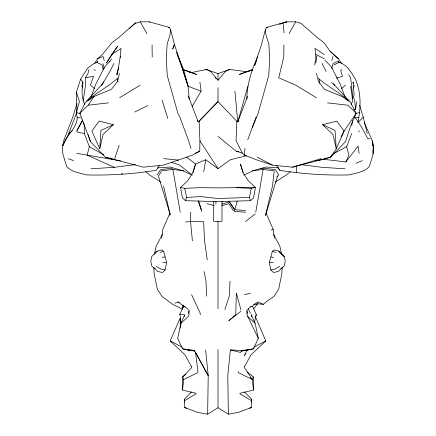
<?xml version="1.0" encoding="UTF-8"?>
<svg xmlns="http://www.w3.org/2000/svg" width="436" height="436" viewBox="0 0 436 436"><rect width="100%" height="100%" fill="white"/><g stroke="black" fill="none" stroke-linecap="round" stroke-linejoin="round"><path stroke-width="0.65" d="M218 221.477L218 308.879M218 87.712L217.995 101.593L199.154 121.312L198.233 121.911L197.121 120.276M190.069 72.371L191.388 72.561L206.457 69.46L210.73 71.575L218 80.284L218 73.63L229.538 69.46L246.934 71.738L252.722 69.842M188.93 309.74L188.913 311.762L188.347 313.489M213.727 201.301L213.684 221.325L217.918 221.602L221.989 221.325L222.033 201.312M215.913 204.053L215.94 201.361M283.918 44.919L283.782 56.969L278.74 77.81L295.951 85.271L316.34 97.691M189.06 310.835L189.006 314.781L188.298 316.389L180.858 323.392L177.697 338.325L182.553 348.871L194.707 351.225L194.451 350.522L192.63 350.124L182.553 348.871M186.554 408.151L184.297 407.437L184.352 399.218L191.475 391.959M113.938 63.422L109.981 71.357L102.613 83.712L85.423 102.411L79.826 113.273L90.492 141.689L105.463 157.265L143.488 167.184L163.571 165.113L191.791 155.38L199.748 151.238L199.917 140.774L199.154 121.312M184.297 407.437L197.639 412.358L207.65 414.2L208.212 375.658L205.623 349.923M82.786 85.096L82.84 81.984L80.622 79.156L87.652 68.261L92.596 64.305L96.797 62.381L97.599 61.127L97.103 62.375M184.504 316.541L184.259 314.492L179.73 314.601L180.275 316.405M249.452 408.151L251.703 407.437L251.648 399.218L244.525 391.959M182.689 308.683L182.815 305.156L183.393 306.295L183.316 307.636M251.605 400.733L239.876 393.795L240.073 393.239L253.469 390.089L253.36 376.884L247.174 371.952M188.374 96.285L198.233 121.911L217.995 101.593L236.841 121.312L236.078 140.774L242.329 153.063L244.247 155.009L257.322 160.126L272.424 165.113L292.507 167.184L330.532 157.265L345.503 141.689L350.549 126.2L356.168 113.273L350.571 102.411L333.556 83.935L331.382 82.399M169.855 215.466L169.936 213.629L163.511 186.063M230.028 281.155L229.314 296.126L224.878 309.56M282.196 267.323L281.83 273.83L278.669 289.193L274.086 296.344L267.323 300.944L263.36 304.328L257.54 303.772L253.185 305.156L252.608 306.295L250.7 306.77M99.74 148.829L100.978 130.359L113.376 124.696L99.146 121.11L91.882 131.067L99.74 148.829L103.076 134.381L113.376 124.696M180.286 328.177L180.133 318.122L170.214 340.968L184.989 354.833L191.399 366.453L191.284 368.055L182.64 376.884L182.537 390.089L195.928 393.239L196.124 393.795L184.395 400.733M82.84 81.984C81.919 89.614 81.194 97.473 84.829 104.477M246.82 99.092C247.043 84.235 251.561 69.891 257.807 56.533M319.25 83.292L319.637 79.445L318.362 78.208M251.768 316.498L251.741 314.492L251.468 315.212L255.142 323.392L258.303 338.325L253.447 348.871L241.549 350.522L230.377 349.923L227.788 375.658L228.355 414.2L238.361 412.358L251.703 407.437M251.37 401.916L251.648 399.218M182.537 390.089L183.72 379.511L182.64 376.884L185.731 374.42M244.994 148.376L244.204 155.38L244.247 155.009M353.683 109.283L355.623 109.561L356.517 101.664M358.899 132.064L359.068 130.598M94.318 63.732L97.599 58.751L102.591 54.217L112.057 42.635L119.093 37.224L135.607 22.841L135.896 23.201L140.267 21.8L149.281 21.876L169.364 27.397L170.672 29.85L169.991 35.022L167.151 44.063L166.269 59.089L167.288 75.646L177.904 113.382L179.839 117.039L188.248 139.722L190.995 148.376M352.98 83.325L353.155 81.984L354.114 95.293L352.958 98.901L350.631 77.701L348.707 74.741M161.593 238.094L162.851 229.227L169.882 213.231L170.144 214.501L158.459 176.057L161.745 170.847L172.874 169.473L183.839 170.77M314.727 64.948L315.866 57.094L314.999 48.401L324.335 54.625M315.871 62.937L316.901 55.895M83.249 100.732L85.363 86.404L85.363 77.701L88.001 73.406L88.851 69.738M357.978 122.178C360.866 107.932 361.384 92.683 355.373 79.156C351.312 72.452 347.23 64.828 339.203 62.381L338.401 61.127L333.028 63.656L331.851 68.594M203.732 171.822L205.738 159.745L217.995 168.672L230.257 159.745L246.509 155.772M255.752 212.218L263.126 169.473L274.255 170.847L272.489 186.063L265.475 215.411L265.856 214.501M351.743 125.503L352.729 120.63M250.498 200.685L249.381 197.426L251.283 188.33L255.414 187.447L253.567 197.922L250.498 200.685L217.995 201.628L185.496 200.685L182.428 197.922L180.58 187.447L187.611 180.886L192.608 173.081L195.568 164.034L205.738 159.745M154.055 267.878L157.81 271.497L162.454 272.505L165.119 269.966L166.672 262.641L163.685 251.403L161.832 249.997L157.178 251.131L154.464 253.747M245.043 353.803L244.661 355.574L247.119 349.765M154.339 254.384L156.197 246.057L162.47 234.301M281.945 267.878L278.19 271.497L273.546 272.505L270.876 269.966L269.323 262.641L272.315 251.403L274.168 249.997L278.817 251.131L284.163 256.401L285.231 260.93L284.343 265.78L281.858 268.287L280.779 268.571M254.433 322.297L256.27 314.601L252.608 306.295M119.486 73.461L117.524 81.537L111.414 89.336L94.04 96.47L86.917 101.021L88.813 100.324M237.266 201.067L234.268 211.384L245.501 212.245M83.636 122.456L84.252 125.503L84.29 133.471L89.331 146.67L87.167 155.151L114.297 167.31L135.433 164.606M341.682 63.732L338.401 58.751L330.003 51.165L323.937 42.635L316.901 37.224L300.388 22.841L300.104 23.201L295.728 21.8L286.714 21.876L266.63 27.397L265.322 29.85L261.524 44.477L254.548 65.705L256.493 60.446M80.622 79.156L76.387 92.203L79.483 101.664L76.213 112.39L77.297 117.627C76.573 128.952 65.95 135.389 62.893 145.793L68.741 133.547L76.616 112.826M236.841 121.312L237.762 121.911L247.899 86.241M193.099 172.52L195.568 164.034L186.586 157.129M117.971 72.507L117.377 74.458L120.129 57.094L120.995 48.401L111.66 54.625L106.362 63.089L112.226 54.298M255.725 316.405L256.27 314.601M331.769 60.582L333.017 56.495M266.058 213.629L277.541 176.057M76.9 103.741L72.758 117.159L63.58 141.024L62.473 146.496L62.811 153.799L66.626 166.427C71.651 172.176 79.744 172.945 86.688 174.901C109.894 175.523 133.214 174.04 156.137 170.334L159.478 165.435M116.379 74.883L118.739 67.34M114.782 158.557L119.132 145.341M185.496 200.685L186.613 197.426L184.711 188.33L180.58 187.447M174.024 45.273L172.732 49.028L174.471 44.477L170.672 29.85M247.746 139.722L256.155 117.039M90.901 97.13L95.675 84.442L104.591 66.991L109.719 61.432M247.621 96.285L237.762 121.911L234.917 91.211M315.342 160.862L324.046 159.353L345.922 161.92L348.827 155.151L346.664 146.67L351.705 133.471M353.389 88.034L354.354 85.62M252.411 127.535L258.09 113.382L268.707 75.646L269.721 59.089L268.843 44.063L266.004 35.022L265.322 29.85M253.469 390.089L252.286 379.511L253.36 376.884M351.165 104.477L352.751 100.732L350.631 86.404M179.73 314.601L183.393 306.295L185.3 306.77M180.858 323.392L184.532 315.212M325.697 157.876L324.046 159.353L324.215 158.824L330.532 157.265L331.763 154.884M341.023 137.018L344.113 131.067L356.168 113.273L347.824 105.201L327.523 102.874M295.728 21.8L289.117 33.561M84.29 133.471L77.096 132.064L76.927 130.598L82.606 120.151M76.927 130.598L82.704 119.998M238.051 371.576L238.568 372.78L252.286 379.511L244.716 368.055L244.607 366.453L251.011 354.833L265.786 340.968L255.545 317.005M109.867 61.705L111.518 58.871M192.145 106.406L201.078 91.211L199.939 82.262M101.583 85.44L102.613 83.712M102.438 83.935L103.681 81.859M157.254 174.869L160.688 169.582L172.394 168.214M113.327 52.652L117.72 46.058L111.66 54.625M79.826 113.273L88.17 105.201L94.04 96.47M237.762 121.911L238.874 120.276M330.532 157.265L336.254 148.829L344.113 131.067L336.843 121.11L322.618 124.696L332.919 134.381L336.254 148.829L335.017 130.359L322.618 124.696M275.427 182.553L276.19 181.436L286.065 175.218L290.316 171.68M345.922 161.92L358.038 146.131L359.073 153.358M253.714 308.77L257.54 303.772L256.379 304.437M218 80.284L225.265 71.575L229.538 69.46M276.947 176.896L278.74 174.869L275.307 169.582L263.6 168.214L260.281 168.672M358.098 122.44L363.243 117.159L359.498 105.016M157.178 251.131L151.832 256.401L150.769 260.93L151.652 265.78L154.142 268.287L155.221 268.571M129.154 28.727L135.607 22.841M341.453 88.612L345.503 85.178M247.812 309.249L251.218 306.361M245.468 221.553L255.136 213.945M240.797 311.391L228.846 320.623L235.762 314.765L236.339 292.965L240.95 309.925M341.895 69.613L340.669 70.556L342.516 76.376L336.058 78.24M68.741 133.547L72.398 130.778M174.471 44.477L188.096 86.241L189.175 99.092M207.65 414.2L218 407.764L218 349.536M119.649 97.691L140.038 85.271M253.741 304.486L257.987 301.946L263.36 304.328M279.776 266.358L274.871 269.175L270.876 269.966M333.486 153.717L346.664 146.67M246.444 350.904L249.463 349.35M253.692 347.176L265.786 340.968M134.724 112.036L147.891 105.523M183.72 379.511L197.432 372.78L197.949 371.576L195.519 352.43L208.212 375.658L194.451 350.522M333.998 64.91L339.203 62.381M191.399 366.453L191.786 366.262M243.653 175.13L253.85 170.471L266.047 167.026L278.419 167.915M195.524 153.107L199.748 151.238M356.185 163.233L362.37 160.612M271.072 230.099L273.149 229.227L266.118 213.231M97.599 58.751L102.983 56.495L104.231 60.582M205.231 69.956L206.457 69.46L218 73.63M174.901 303.194L178.008 301.946L179.191 302.459M252.346 69.586L239.375 74.436L252.798 69.836M90.65 99.032L88.143 99.953C97.446 91.991 108.619 86.486 117.633 78.208L117.818 81.581M355.558 113.818L359.787 112.39M168.405 27.697L169.364 27.397M292.507 167.184L321.207 158.557M221.837 205.623L228.867 203.694L233.44 210.871M221.831 204.037L229.5 201.977L234.666 209.738L245.648 210.534M160.028 252.373L163.685 251.403M244.416 294.654L250.46 293.215M253.447 348.871L241.293 351.225L241.549 350.522L240.481 352.43L230.377 349.923M85.363 77.701L93.484 76.376L90.492 85.178L94.541 88.612M162.274 257.376L164.955 256.968M252.155 170.77L263.126 169.473M88.17 105.201L108.471 102.874M121.29 173.888L122.63 173.741M185.442 222.006L190.532 221.553L203.623 221.662L204.511 240.35L207.269 259.954M157.581 167.915L169.947 167.026L182.144 170.471L192.341 175.13M354.103 117.84L358.697 117.627M90.971 168.797L114.297 167.31M186.613 197.426L200.702 196.56L217.995 198.516L249.381 197.426M184.711 188.33L199.819 187.682L217.995 187.883L255.414 187.447L248.384 180.886L243.386 173.081L240.427 164.034L242.896 172.52M269.323 262.641L273.219 262.537M162.781 262.537L166.672 262.641M236.176 187.682L251.283 188.33M345.023 168.797L321.697 167.31L300.562 164.606M77.297 117.627L80.578 117.851M278.026 167.653L279.858 170.334C302.78 174.04 326.101 175.523 349.307 174.901C356.25 172.945 364.343 172.176 369.368 166.427L373.189 153.799L373.527 146.496L372.42 141.024L364.18 122.412M163.696 158.611L178.673 160.126M370.028 138.866L367.673 138.555L361.984 127.672L355.422 117.851M217.995 136.435L236.247 151.238L238.917 151.646M271.039 256.968L273.726 257.376M120.652 160.862L76.921 153.358M112.45 158.938L113.785 159.167M165.119 269.966L161.124 269.175L156.224 266.358M105.463 157.265L111.779 158.824L111.948 159.353L109.627 158.055M149.281 21.876L149.957 22.051M272.315 251.403L275.966 252.373M207.127 203.694L214.163 205.623M189.066 71.738L192.232 72.616M236.247 151.238L242.329 153.063M266.63 27.397L267.59 27.697M171.762 162.459L179.24 164.803L191.818 174.716M183.196 69.836L191.388 72.561M76.213 112.39L80.437 113.818M188.973 71.831L196.62 74.436L183.649 69.586L176.367 52.178M68.392 158.737L73.63 160.612M345.345 99.032L347.846 99.953L337.998 92.503L323.719 82.764L319.637 79.445M347.181 100.324L349.078 101.021L341.955 96.47L324.575 89.336L318.471 81.537L316.509 73.461M177.141 54.435L181.447 65.705L188.096 86.241L201.078 91.211M244.215 366.262L244.607 366.453M96.797 62.381L101.997 64.91L103.152 69.58M182.668 309.271L172.64 304.328L161.914 296.344L157.331 289.193L154.164 273.83L153.804 267.323M170.214 340.968L182.308 347.176M186.537 349.35L189.562 350.904L188.881 349.765M315.915 54.413L324.477 58.871M257.164 157.14L272.424 165.113M89.331 146.67L103.828 154.802M218 407.764L228.355 414.2M178.008 301.946L188.183 309.249M94.105 69.613L95.331 70.556M145.684 171.68L149.93 175.218L159.805 181.436L160.573 182.553M330.003 51.165L338.401 58.751M110.297 157.876L111.948 159.353M215.112 77.575L216.076 78.48M246.94 310.835L246.989 314.781L247.703 316.389L255.142 323.392M324.967 60.173L331.404 66.991L340.32 84.442L345.094 97.13M250.477 377.511L252.286 379.511M273.53 234.301L279.803 246.057L281.661 254.384M228.671 200.991L234.666 209.738M276.479 165.364L279.858 170.334M199.917 140.774L217.995 168.672M333.556 83.935L334.592 85.685M146.877 33.561L140.267 21.8M248.1 308.672L250.433 313.13M322.057 63.422L326.014 71.357M247.703 316.389L258.303 338.325M191.584 294.654L200.195 313.103L200.233 314.765M338.401 61.127L338.897 62.375M81.646 85.62L82.611 88.034M198.118 200.827L201.726 211.384M247.653 313.489L247.087 311.762L247.07 309.74M88.181 134.588L90.492 141.689M162.099 100.247L167.833 118.527M183.649 69.586L188.096 86.241M198.734 201.067L201.328 209.738M363.243 117.159L367.259 133.547M102.972 63.656L104.144 68.594M204.097 271.535L205.972 281.155L206.68 296.126M172.874 169.473L180.242 212.218M273.149 229.227L274.402 238.094M120.341 56.337L120.516 57.623M354.457 98.819L355.623 109.561M184.352 399.218L184.63 401.916M192.396 240.863L190.532 221.553L190.499 212.245M283.302 24.34L284.054 32.869M180.455 317.005L180.929 324.449M372.704 145.733L372.42 141.024L373.107 145.793L373.189 153.799L372.987 150.442M76.387 92.203L76.932 111.681M251.468 315.212L251.496 316.541M296.627 166.111L296.731 172.798M152.071 44.919L152.208 56.969M286.038 22.051L279.623 24.122L286.714 21.876L286.038 22.051M282.354 254.553L278.817 251.131L284.163 256.401L282.354 254.553"/></g></svg>
